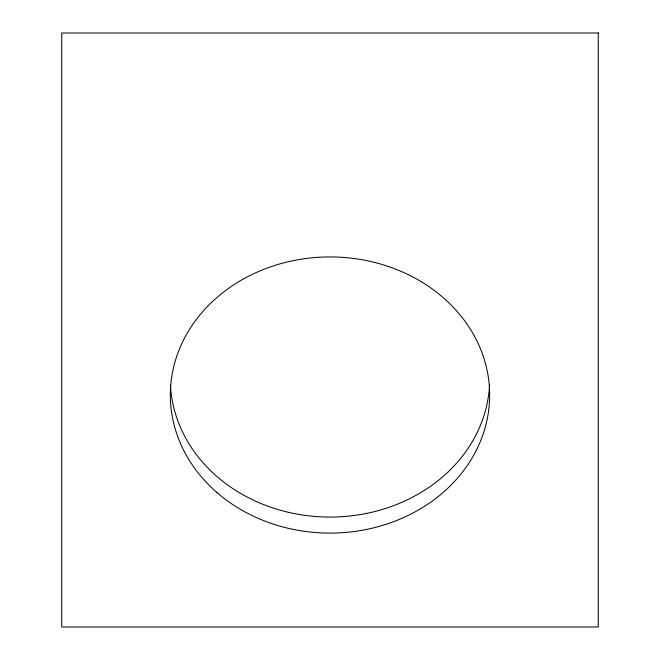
<?xml version="1.0" encoding="UTF-8"?>
<svg xmlns="http://www.w3.org/2000/svg" width="660" height="660" viewBox="0 0 660 660"><rect width="100%" height="100%" fill="white"/><g stroke="black" fill="none" stroke-linecap="round" stroke-linejoin="round"><path stroke-width="0.99" d="M489.53 384.962A159.679 138.088 0 0 1 330 517.069A159.679 138.088 0 0 1 170.47 384.962M598.257 33L61.743 33L61.743 627L598.257 627L598.257 33M217.09 492.657A159.679 138.088 0 0 0 484.234 430.749A159.679 138.088 0 0 0 288.676 261.632A159.679 138.088 0 0 0 217.09 492.657"/></g></svg>
